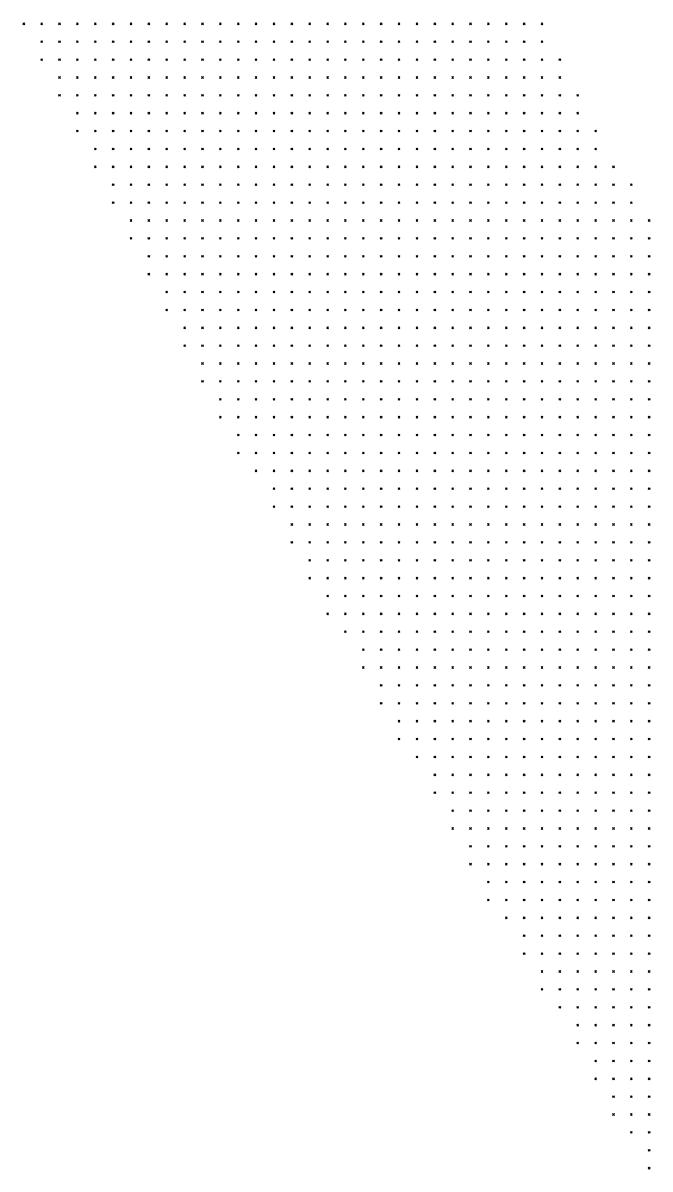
# Model space of a CAD drawing. Header units: metres. Extents: x 441556 to 446409, y 432338 to 461058.
# Drawn here: x 442442.8 to 442548, y 450414.3 to 450606.6 of the extents above; entities that cross this region are included whole.
import ezdxf

# ---------------------------------------------------------------- set-up
doc = ezdxf.new("R2010")
doc.units = ezdxf.units.M
doc.header["$MEASUREMENT"] = 0
doc.header["$PDMODE"] = 35
doc.header["$PDSIZE"] = 0.15
doc.layers.add('DTM-NOK-RevN_LIDAR_co_lidar', color=91, linetype='Continuous', lineweight=0)

msp = doc.modelspace()

# ---------------------------------------------------------------- linework, layer by layer
at = {"layer": 'DTM-NOK-RevN_LIDAR_co_lidar'}
for p in [(442442.903, 450606.452, 587.714), (442445.903, 450606.452, 586.809), (442448.902, 450606.452, 586.093), (442451.901, 450606.452, 585.356), (442454.901, 450606.452, 584.284), (442457.9, 450606.452, 583.031), (442460.9, 450606.452, 582.012), (442463.899, 450606.452, 580.508), (442466.898, 450606.452, 578.771), (442469.898, 450606.452, 576.856), (442472.897, 450606.452, 574.9), (442475.896, 450606.452, 572.765), (442478.896, 450606.452, 570.405), (442481.895, 450606.452, 568.22), (442484.894, 450606.452, 565.771), (442487.894, 450606.452, 563.315), (442490.893, 450606.452, 560.368), (442493.892, 450606.452, 557.922), (442496.892, 450606.452, 555.898), (442499.891, 450606.452, 553.55), (442502.89, 450606.452, 550.679), (442505.89, 450606.452, 547.7), (442508.889, 450606.452, 544.614), (442511.888, 450606.452, 541.643), (442514.888, 450606.452, 539.104), (442517.887, 450606.452, 536.523), (442520.886, 450606.452, 534.159), (442523.886, 450606.452, 532.156), (442526.885, 450606.452, 529.44), (442529.884, 450606.452, 526.668), (442445.903, 450603.453, 585.334), (442448.902, 450603.453, 584.862), (442451.901, 450603.453, 584.162), (442454.901, 450603.453, 583.107), (442457.9, 450603.453, 582.061), (442460.9, 450603.453, 580.614), (442463.899, 450603.453, 579.036), (442466.898, 450603.453, 577.085), (442469.898, 450603.453, 574.966), (442472.897, 450603.453, 573.094), (442475.896, 450603.453, 571.108), (442478.896, 450603.453, 569.322), (442481.895, 450603.453, 567.064), (442484.894, 450603.453, 565.079), (442487.894, 450603.453, 562.896), (442490.893, 450603.453, 560.188), (442493.892, 450603.453, 557.428), (442496.892, 450603.453, 554.884), (442499.891, 450603.453, 552.419), (442502.89, 450603.453, 549.909), (442505.89, 450603.453, 547.239), (442508.889, 450603.453, 544.167), (442511.888, 450603.453, 541.206), (442514.888, 450603.453, 538.786), (442517.887, 450603.453, 536.247), (442520.886, 450603.453, 533.655), (442523.886, 450603.453, 531.206), (442526.885, 450603.453, 528.633), (442529.884, 450603.453, 526.023), (442445.903, 450600.454, 584.022), (442448.902, 450600.454, 583.617), (442451.901, 450600.454, 582.788), (442454.901, 450600.454, 581.777), (442457.9, 450600.454, 580.671), (442460.9, 450600.454, 578.82), (442463.899, 450600.454, 577.089), (442466.898, 450600.454, 575.201), (442469.898, 450600.454, 572.835), (442472.897, 450600.454, 571.483), (442475.896, 450600.454, 569.58), (442478.896, 450600.454, 567.848), (442481.895, 450600.454, 565.674), (442484.894, 450600.454, 563.777), (442487.894, 450600.454, 561.868), (442490.893, 450600.454, 559.573), (442493.892, 450600.454, 557.074), (442496.892, 450600.454, 554.577), (442499.891, 450600.454, 552.109), (442502.89, 450600.454, 549.484), (442505.89, 450600.454, 546.734), (442508.889, 450600.454, 543.87), (442511.888, 450600.454, 541.008), (442514.888, 450600.454, 538.369), (442517.887, 450600.454, 535.667), (442520.886, 450600.454, 532.901), (442523.886, 450600.454, 530.723), (442526.885, 450600.454, 528.385), (442529.884, 450600.454, 525.946), (442532.884, 450600.454, 523.373), (442448.902, 450597.454, 582.251), (442451.901, 450597.454, 581.406), (442454.901, 450597.454, 580.235), (442457.9, 450597.454, 578.832), (442460.9, 450597.454, 576.83), (442463.899, 450597.454, 574.935), (442466.898, 450597.454, 573.031), (442469.898, 450597.454, 571.011), (442472.897, 450597.454, 569.407), (442475.896, 450597.454, 567.628), (442478.896, 450597.454, 566.249), (442481.895, 450597.454, 564.29), (442484.894, 450597.454, 562.408), (442487.894, 450597.454, 560.576), (442490.893, 450597.454, 558.545), (442493.892, 450597.454, 556.35), (442496.892, 450597.454, 554.197), (442499.891, 450597.454, 551.917), (442502.89, 450597.454, 549.36), (442505.89, 450597.454, 546.31), (442508.889, 450597.454, 543.473), (442511.888, 450597.454, 540.83), (442514.888, 450597.454, 537.654), (442517.887, 450597.454, 534.485), (442520.886, 450597.454, 531.557), (442523.886, 450597.454, 529.36), (442526.885, 450597.454, 527.011), (442529.884, 450597.454, 525.352), (442532.884, 450597.454, 523.065), (442448.902, 450594.455, 580.757), (442451.901, 450594.455, 579.906), (442454.901, 450594.455, 578.737), (442457.9, 450594.455, 577.019), (442460.9, 450594.455, 575.071), (442463.899, 450594.455, 572.845), (442466.898, 450594.455, 570.968), (442469.898, 450594.455, 568.881), (442472.897, 450594.455, 567.387), (442475.896, 450594.455, 565.931), (442478.896, 450594.455, 564.838), (442481.895, 450594.455, 562.965), (442484.894, 450594.455, 561.313), (442487.894, 450594.455, 559.473), (442490.893, 450594.455, 557.79), (442493.892, 450594.455, 555.742), (442496.892, 450594.455, 553.302), (442499.891, 450594.455, 550.938), (442502.89, 450594.455, 548.677), (442505.89, 450594.455, 546.367), (442508.889, 450594.455, 543.647), (442511.888, 450594.455, 540.534), (442514.888, 450594.455, 537.105), (442517.887, 450594.455, 533.385), (442520.886, 450594.455, 530.53), (442523.886, 450594.455, 528.161), (442526.885, 450594.455, 525.353), (442529.884, 450594.455, 524.081), (442532.884, 450594.455, 521.653), (442535.883, 450594.455, 519.63), (442451.901, 450591.456, 578.378), (442454.901, 450591.456, 577.399), (442457.9, 450591.456, 575.617), (442460.9, 450591.456, 573.587), (442463.899, 450591.456, 571.125), (442466.898, 450591.456, 568.954), (442469.898, 450591.456, 567.064), (442472.897, 450591.456, 565.435), (442475.896, 450591.456, 564.325), (442478.896, 450591.456, 563.266), (442481.895, 450591.456, 561.773), (442484.894, 450591.456, 559.913), (442487.894, 450591.456, 558.15), (442490.893, 450591.456, 556.656), (442493.892, 450591.456, 554.7), (442496.892, 450591.456, 552.224), (442499.891, 450591.456, 549.947), (442502.89, 450591.456, 547.847), (442505.89, 450591.456, 545.845), (442508.889, 450591.456, 543.676), (442511.888, 450591.456, 540.769), (442514.888, 450591.456, 537.201), (442517.887, 450591.456, 533.564), (442520.886, 450591.456, 530.249), (442523.886, 450591.456, 527.302), (442526.885, 450591.456, 524.482), (442529.884, 450591.456, 522.642), (442532.884, 450591.456, 520.128), (442535.883, 450591.456, 518.549), (442451.901, 450588.456, 576.967), (442454.901, 450588.456, 575.97), (442457.9, 450588.456, 574.43), (442460.9, 450588.456, 572.315), (442463.899, 450588.456, 569.509), (442466.898, 450588.456, 567.108), (442469.898, 450588.456, 565.274), (442472.897, 450588.456, 563.714), (442475.896, 450588.456, 562.657), (442478.896, 450588.456, 561.666), (442481.895, 450588.456, 559.834), (442484.894, 450588.456, 557.953), (442487.894, 450588.456, 556.384), (442490.893, 450588.456, 555.06), (442493.892, 450588.456, 553.141), (442496.892, 450588.456, 550.977), (442499.891, 450588.456, 549.032), (442502.89, 450588.456, 547.11), (442505.89, 450588.456, 545.165), (442508.889, 450588.456, 543.232), (442511.888, 450588.456, 540.711), (442514.888, 450588.456, 537.287), (442517.887, 450588.456, 533.491), (442520.886, 450588.456, 529.708), (442523.886, 450588.456, 526.507), (442526.885, 450588.456, 523.709), (442529.884, 450588.456, 521.637), (442532.884, 450588.456, 518.837), (442535.883, 450588.456, 516.616), (442538.882, 450588.456, 514.535), (442454.901, 450585.457, 574.828), (442457.9, 450585.457, 573.518), (442460.9, 450585.457, 571.092), (442463.899, 450585.457, 567.956), (442466.898, 450585.457, 565.581), (442469.898, 450585.457, 563.604), (442472.897, 450585.457, 562.277), (442475.896, 450585.457, 561.024), (442478.896, 450585.457, 559.449), (442481.895, 450585.457, 557.565), (442484.894, 450585.457, 555.894), (442487.894, 450585.457, 554.492), (442490.893, 450585.457, 553.191), (442493.892, 450585.457, 551.425), (442496.892, 450585.457, 549.508), (442499.891, 450585.457, 547.799), (442502.89, 450585.457, 545.893), (442505.89, 450585.457, 544.01), (442508.889, 450585.457, 542.32), (442511.888, 450585.457, 539.947), (442514.888, 450585.457, 536.598), (442517.887, 450585.457, 532.879), (442520.886, 450585.457, 529.075), (442523.886, 450585.457, 525.86), (442526.885, 450585.457, 522.545), (442529.884, 450585.457, 520.431), (442532.884, 450585.457, 517.744), (442535.883, 450585.457, 515.496), (442538.882, 450585.457, 512.396), (442454.901, 450582.458, 573.754), (442457.9, 450582.458, 572.367), (442460.9, 450582.458, 569.89), (442463.899, 450582.458, 566.701), (442466.898, 450582.458, 563.98), (442469.898, 450582.458, 562.03), (442472.897, 450582.458, 560.444), (442475.896, 450582.458, 559.121), (442478.896, 450582.458, 557.374), (442481.895, 450582.458, 555.52), (442484.894, 450582.458, 553.839), (442487.894, 450582.458, 552.592), (442490.893, 450582.458, 551.051), (442493.892, 450582.458, 549.331), (442496.892, 450582.458, 547.505), (442499.891, 450582.458, 545.837), (442502.89, 450582.458, 544.21), (442505.89, 450582.458, 542.755), (442508.889, 450582.458, 541.258), (442511.888, 450582.458, 539.099), (442514.888, 450582.458, 535.924), (442517.887, 450582.458, 532.057), (442520.886, 450582.458, 528.598), (442523.886, 450582.458, 525.322), (442526.885, 450582.458, 522), (442529.884, 450582.458, 519.831), (442532.884, 450582.458, 516.992), (442535.883, 450582.458, 514.401), (442538.882, 450582.458, 511.08), (442541.882, 450582.458, 509.225), (442457.9, 450579.458, 570.879), (442460.9, 450579.458, 568.573), (442463.899, 450579.458, 565.406), (442466.898, 450579.458, 562.399), (442469.898, 450579.458, 560.452), (442472.897, 450579.458, 558.479), (442475.896, 450579.458, 557.036), (442478.896, 450579.458, 555.314), (442481.895, 450579.458, 553.45), (442484.894, 450579.458, 551.952), (442487.894, 450579.458, 550.588), (442490.893, 450579.458, 548.781), (442493.892, 450579.458, 547.036), (442496.892, 450579.458, 545.345), (442499.891, 450579.458, 543.812), (442502.89, 450579.458, 542.541), (442505.89, 450579.458, 541.512), (442508.889, 450579.458, 540.185), (442511.888, 450579.458, 538.067), (442514.888, 450579.458, 535.022), (442517.887, 450579.458, 531.372), (442520.886, 450579.458, 528.127), (442523.886, 450579.458, 524.907), (442526.885, 450579.458, 521.638), (442529.884, 450579.458, 519.074), (442532.884, 450579.458, 516.276), (442535.883, 450579.458, 513.661), (442538.882, 450579.458, 510.878), (442541.882, 450579.458, 508.309), (442544.881, 450579.458, 506.311), (442457.9, 450576.459, 569.154), (442460.9, 450576.459, 566.845), (442463.899, 450576.459, 563.875), (442466.898, 450576.459, 560.715), (442469.898, 450576.459, 558.781), (442472.897, 450576.459, 556.724), (442475.896, 450576.459, 555.072), (442478.896, 450576.459, 553.308), (442481.895, 450576.459, 551.593), (442484.894, 450576.459, 550.104), (442487.894, 450576.459, 548.409), (442490.893, 450576.459, 546.557), (442493.892, 450576.459, 544.833), (442496.892, 450576.459, 543.301), (442499.891, 450576.459, 542.02), (442502.89, 450576.459, 540.958), (442505.89, 450576.459, 540.12), (442508.889, 450576.459, 538.983), (442511.888, 450576.459, 536.901), (442514.888, 450576.459, 533.932), (442517.887, 450576.459, 530.668), (442520.886, 450576.459, 527.624), (442523.886, 450576.459, 524.414), (442526.885, 450576.459, 521.192), (442529.884, 450576.459, 518.26), (442532.884, 450576.459, 515.645), (442535.883, 450576.459, 513.122), (442538.882, 450576.459, 510.76), (442541.882, 450576.459, 507.893), (442544.881, 450576.459, 505.297), (442460.9, 450573.46, 564.946), (442463.899, 450573.46, 562.128), (442466.898, 450573.46, 559.036), (442469.898, 450573.46, 556.934), (442472.897, 450573.46, 554.988), (442475.896, 450573.46, 553.157), (442478.896, 450573.46, 551.583), (442481.895, 450573.46, 550.029), (442484.894, 450573.46, 548.258), (442487.894, 450573.46, 546.275), (442490.893, 450573.46, 544.205), (442493.892, 450573.46, 542.512), (442496.892, 450573.46, 541.177), (442499.891, 450573.46, 540.12), (442502.89, 450573.46, 539.226), (442505.89, 450573.46, 538.463), (442508.889, 450573.46, 537.535), (442511.888, 450573.46, 535.882), (442514.888, 450573.46, 533.203), (442517.887, 450573.46, 529.984), (442520.886, 450573.46, 527.008), (442523.886, 450573.46, 523.825), (442526.885, 450573.46, 520.667), (442529.884, 450573.46, 517.711), (442532.884, 450573.46, 515.09), (442535.883, 450573.46, 512.403), (442538.882, 450573.46, 510.243), (442541.882, 450573.46, 507.448), (442544.881, 450573.46, 504.639), (442547.88, 450573.46, 501.984), (442460.9, 450570.46, 562.94), (442463.899, 450570.46, 560.334), (442466.898, 450570.46, 557.33), (442469.898, 450570.46, 555.007), (442472.897, 450570.46, 553.032), (442475.896, 450570.46, 550.987), (442478.896, 450570.46, 549.673), (442481.895, 450570.46, 548.184), (442484.894, 450570.46, 546.326), (442487.894, 450570.46, 544.146), (442490.893, 450570.46, 542), (442493.892, 450570.46, 540.301), (442496.892, 450570.46, 539.051), (442499.891, 450570.46, 538.162), (442502.89, 450570.46, 537.382), (442505.89, 450570.46, 536.606), (442508.889, 450570.46, 535.841), (442511.888, 450570.46, 534.686), (442514.888, 450570.46, 532.568), (442517.887, 450570.46, 529.644), (442520.886, 450570.46, 526.52), (442523.886, 450570.46, 523.223), (442526.885, 450570.46, 520.179), (442529.884, 450570.46, 517.297), (442532.884, 450570.46, 514.608), (442535.883, 450570.46, 511.794), (442538.882, 450570.46, 509.561), (442541.882, 450570.46, 506.554), (442544.881, 450570.46, 504.026), (442547.88, 450570.46, 501.697), (442463.899, 450567.461, 558.535), (442466.898, 450567.461, 555.631), (442469.898, 450567.461, 553.211), (442472.897, 450567.461, 551.023), (442475.896, 450567.461, 548.881), (442478.896, 450567.461, 547.31), (442481.895, 450567.461, 545.92), (442484.894, 450567.461, 544.142), (442487.894, 450567.461, 542.002), (442490.893, 450567.461, 540.086), (442493.892, 450567.461, 538.399), (442496.892, 450567.461, 537.131), (442499.891, 450567.461, 536.278), (442502.89, 450567.461, 535.503), (442505.89, 450567.461, 534.769), (442508.889, 450567.461, 534.121), (442511.888, 450567.461, 533.152), (442514.888, 450567.461, 531.514), (442517.887, 450567.461, 529.231), (442520.886, 450567.461, 526.227), (442523.886, 450567.461, 522.898), (442526.885, 450567.461, 520.016), (442529.884, 450567.461, 516.921), (442532.884, 450567.461, 514.076), (442535.883, 450567.461, 511.386), (442538.882, 450567.461, 508.895), (442541.882, 450567.461, 505.706), (442544.881, 450567.461, 503.373), (442547.88, 450567.461, 501.31), (442463.899, 450564.462, 556.702), (442466.898, 450564.462, 554.143), (442469.898, 450564.462, 551.67), (442472.897, 450564.462, 549.374), (442475.896, 450564.462, 547.369), (442478.896, 450564.462, 545.144), (442481.895, 450564.462, 543.816), (442484.894, 450564.462, 542.076), (442487.894, 450564.462, 540.17), (442490.893, 450564.462, 538.135), (442493.892, 450564.462, 536.488), (442496.892, 450564.462, 535.329), (442499.891, 450564.462, 534.37), (442502.89, 450564.462, 533.57), (442505.89, 450564.462, 533), (442508.889, 450564.462, 532.473), (442511.888, 450564.462, 531.541), (442514.888, 450564.462, 530.093), (442517.887, 450564.462, 528.204), (442520.886, 450564.462, 525.675), (442523.886, 450564.462, 523.014), (442526.885, 450564.462, 520.041), (442529.884, 450564.462, 516.567), (442532.884, 450564.462, 513.776), (442535.883, 450564.462, 511.099), (442538.882, 450564.462, 508.494), (442541.882, 450564.462, 505.389), (442544.881, 450564.462, 503.124), (442547.88, 450564.462, 500.66), (442466.898, 450561.462, 552.332), (442469.898, 450561.462, 550.172), (442472.897, 450561.462, 547.879), (442475.896, 450561.462, 545.915), (442478.896, 450561.462, 543.513), (442481.895, 450561.462, 541.986), (442484.894, 450561.462, 540.269), (442487.894, 450561.462, 538.483), (442490.893, 450561.462, 536.47), (442493.892, 450561.462, 534.778), (442496.892, 450561.462, 533.6), (442499.891, 450561.462, 532.594), (442502.89, 450561.462, 531.773), (442505.89, 450561.462, 531.219), (442508.889, 450561.462, 530.651), (442511.888, 450561.462, 529.742), (442514.888, 450561.462, 528.506), (442517.887, 450561.462, 526.94), (442520.886, 450561.462, 524.893), (442523.886, 450561.462, 522.744), (442526.885, 450561.462, 520.033), (442529.884, 450561.462, 516.612), (442532.884, 450561.462, 514.289), (442535.883, 450561.462, 511.039), (442538.882, 450561.462, 508.265), (442541.882, 450561.462, 505.48), (442544.881, 450561.462, 502.684), (442547.88, 450561.462, 499.923), (442466.898, 450558.463, 550.544), (442469.898, 450558.463, 548.283), (442472.897, 450558.463, 546.002), (442475.896, 450558.463, 543.88), (442478.896, 450558.463, 541.64), (442481.895, 450558.463, 539.839), (442484.894, 450558.463, 538.295), (442487.894, 450558.463, 536.791), (442490.893, 450558.463, 534.986), (442493.892, 450558.463, 533.266), (442496.892, 450558.463, 531.989), (442499.891, 450558.463, 531.003), (442502.89, 450558.463, 530.205), (442505.89, 450558.463, 529.587), (442508.889, 450558.463, 528.881), (442511.888, 450558.463, 527.932), (442514.888, 450558.463, 526.876), (442517.887, 450558.463, 525.61), (442520.886, 450558.463, 523.894), (442523.886, 450558.463, 521.844), (442526.885, 450558.463, 519.629), (442529.884, 450558.463, 516.485), (442532.884, 450558.463, 514.046), (442535.883, 450558.463, 511.38), (442538.882, 450558.463, 508.173), (442541.882, 450558.463, 505.733), (442544.881, 450558.463, 502.816), (442547.88, 450558.463, 499.884), (442469.898, 450555.463, 546.377), (442472.897, 450555.463, 544.155), (442475.896, 450555.463, 541.777), (442478.896, 450555.463, 539.825), (442481.895, 450555.463, 537.833), (442484.894, 450555.463, 536.357), (442487.894, 450555.463, 535.072), (442490.893, 450555.463, 533.638), (442493.892, 450555.463, 531.954), (442496.892, 450555.463, 530.545), (442499.891, 450555.463, 529.635), (442502.89, 450555.463, 528.958), (442505.89, 450555.463, 528.292), (442508.889, 450555.463, 527.436), (442511.888, 450555.463, 526.361), (442514.888, 450555.463, 525.246), (442517.887, 450555.463, 524.1), (442520.886, 450555.463, 522.762), (442523.886, 450555.463, 520.991), (442526.885, 450555.463, 518.995), (442529.884, 450555.463, 516.455), (442532.884, 450555.463, 513.429), (442535.883, 450555.463, 511.399), (442538.882, 450555.463, 508.427), (442541.882, 450555.463, 505.951), (442544.881, 450555.463, 503.23), (442547.88, 450555.463, 500.674), (442469.898, 450552.464, 544.49), (442472.897, 450552.464, 542.655), (442475.896, 450552.464, 540.705), (442478.896, 450552.464, 538.611), (442481.895, 450552.464, 536.216), (442484.894, 450552.464, 534.236), (442487.894, 450552.464, 532.949), (442490.893, 450552.464, 531.785), (442493.892, 450552.464, 530.359), (442496.892, 450552.464, 529.016), (442499.891, 450552.464, 528.16), (442502.89, 450552.464, 527.503), (442505.89, 450552.464, 526.775), (442508.889, 450552.464, 525.977), (442511.888, 450552.464, 524.884), (442514.888, 450552.464, 523.442), (442517.887, 450552.464, 522.145), (442520.886, 450552.464, 521.079), (442523.886, 450552.464, 519.68), (442526.885, 450552.464, 517.972), (442529.884, 450552.464, 516.042), (442532.884, 450552.464, 513.419), (442535.883, 450552.464, 511.33), (442538.882, 450552.464, 508.836), (442541.882, 450552.464, 506.309), (442544.881, 450552.464, 503.971), (442547.88, 450552.464, 501.746), (442472.897, 450549.465, 541.133), (442475.896, 450549.465, 539.527), (442478.896, 450549.465, 537.192), (442481.895, 450549.465, 534.651), (442484.894, 450549.465, 532.508), (442487.894, 450549.465, 531.329), (442490.893, 450549.465, 530.159), (442493.892, 450549.465, 529.037), (442496.892, 450549.465, 527.67), (442499.891, 450549.465, 526.702), (442502.89, 450549.465, 526.047), (442505.89, 450549.465, 525.283), (442508.889, 450549.465, 524.303), (442511.888, 450549.465, 522.787), (442514.888, 450549.465, 521.032), (442517.887, 450549.465, 519.715), (442520.886, 450549.465, 518.464), (442523.886, 450549.465, 517.514), (442526.885, 450549.465, 516.199), (442529.884, 450549.465, 514.544), (442532.884, 450549.465, 512.405), (442535.883, 450549.465, 510.358), (442538.882, 450549.465, 508.555), (442541.882, 450549.465, 506.759), (442544.881, 450549.465, 505.103), (442547.88, 450549.465, 502.994), (442472.897, 450546.465, 539.744), (442475.896, 450546.465, 538.016), (442478.896, 450546.465, 536.019), (442481.895, 450546.465, 533.192), (442484.894, 450546.465, 530.843), (442487.894, 450546.465, 529.653), (442490.893, 450546.465, 528.741), (442493.892, 450546.465, 527.558), (442496.892, 450546.465, 526.342), (442499.891, 450546.465, 525.431), (442502.89, 450546.465, 524.668), (442505.89, 450546.465, 523.673), (442508.889, 450546.465, 522.299), (442511.888, 450546.465, 520.566), (442514.888, 450546.465, 518.815), (442517.887, 450546.465, 517.5), (442520.886, 450546.465, 516.367), (442523.886, 450546.465, 515.217), (442526.885, 450546.465, 514.279), (442529.884, 450546.465, 512.956), (442532.884, 450546.465, 511.116), (442535.883, 450546.465, 509.195), (442538.882, 450546.465, 507.713), (442541.882, 450546.465, 506.278), (442544.881, 450546.465, 504.735), (442547.88, 450546.465, 502.989), (442475.896, 450543.466, 536.274), (442478.896, 450543.466, 534.184), (442481.895, 450543.466, 531.636), (442484.894, 450543.466, 529.581), (442487.894, 450543.466, 528.163), (442490.893, 450543.466, 527.159), (442493.892, 450543.466, 526.031), (442496.892, 450543.466, 524.887), (442499.891, 450543.466, 524.019), (442502.89, 450543.466, 523.15), (442505.89, 450543.466, 521.841), (442508.889, 450543.466, 520.039), (442511.888, 450543.466, 518.206), (442514.888, 450543.466, 516.707), (442517.887, 450543.466, 515.384), (442520.886, 450543.466, 514.122), (442523.886, 450543.466, 512.918), (442526.885, 450543.466, 511.972), (442529.884, 450543.466, 510.773), (442532.884, 450543.466, 509.304), (442535.883, 450543.466, 507.5), (442538.882, 450543.466, 506.008), (442541.882, 450543.466, 505.076), (442544.881, 450543.466, 503.717), (442547.88, 450543.466, 502.113), (442475.896, 450540.467, 534.286), (442478.896, 450540.467, 532.224), (442481.895, 450540.467, 530.019), (442484.894, 450540.467, 528.195), (442487.894, 450540.467, 526.563), (442490.893, 450540.467, 525.333), (442493.892, 450540.467, 524.184), (442496.892, 450540.467, 523.142), (442499.891, 450540.467, 522.266), (442502.89, 450540.467, 521.512), (442505.89, 450540.467, 520.146), (442508.889, 450540.467, 518.062), (442511.888, 450540.467, 516.132), (442514.888, 450540.467, 514.693), (442517.887, 450540.467, 513.332), (442520.886, 450540.467, 511.867), (442523.886, 450540.467, 510.698), (442526.885, 450540.467, 509.615), (442529.884, 450540.467, 508.523), (442532.884, 450540.467, 507.329), (442535.883, 450540.467, 506.027), (442538.882, 450540.467, 504.604), (442541.882, 450540.467, 503.199), (442544.881, 450540.467, 501.965), (442547.88, 450540.467, 500.47), (442478.896, 450537.467, 530.716), (442481.895, 450537.467, 528.847), (442484.894, 450537.467, 526.962), (442487.894, 450537.467, 525.422), (442490.893, 450537.467, 524.116), (442493.892, 450537.467, 522.736), (442496.892, 450537.467, 521.488), (442499.891, 450537.467, 520.488), (442502.89, 450537.467, 519.651), (442505.89, 450537.467, 518.132), (442508.889, 450537.467, 515.996), (442511.888, 450537.467, 514.234), (442514.888, 450537.467, 512.82), (442517.887, 450537.467, 511.349), (442520.886, 450537.467, 510), (442523.886, 450537.467, 508.64), (442526.885, 450537.467, 507.33), (442529.884, 450537.467, 506.169), (442532.884, 450537.467, 505.176), (442535.883, 450537.467, 504.167), (442538.882, 450537.467, 502.995), (442541.882, 450537.467, 501.469), (442544.881, 450537.467, 500.175), (442547.88, 450537.467, 498.885), (442478.896, 450534.468, 529.417), (442481.895, 450534.468, 527.661), (442484.894, 450534.468, 525.804), (442487.894, 450534.468, 524.373), (442490.893, 450534.468, 523.185), (442493.892, 450534.468, 521.753), (442496.892, 450534.468, 520.2), (442499.891, 450534.468, 518.973), (442502.89, 450534.468, 517.968), (442505.89, 450534.468, 516.365), (442508.889, 450534.468, 514.324), (442511.888, 450534.468, 512.527), (442514.888, 450534.468, 511.04), (442517.887, 450534.468, 509.657), (442520.886, 450534.468, 508.111), (442523.886, 450534.468, 506.957), (442526.885, 450534.468, 505.515), (442529.884, 450534.468, 504.278), (442532.884, 450534.468, 503.119), (442535.883, 450534.468, 502.188), (442538.882, 450534.468, 501.052), (442541.882, 450534.468, 499.783), (442544.881, 450534.468, 498.41), (442547.88, 450534.468, 497.164), (442481.895, 450531.469, 526.453), (442484.894, 450531.469, 524.75), (442487.894, 450531.469, 523.253), (442490.893, 450531.469, 522.081), (442493.892, 450531.469, 520.654), (442496.892, 450531.469, 518.888), (442499.891, 450531.469, 517.555), (442502.89, 450531.469, 516.478), (442505.89, 450531.469, 514.947), (442508.889, 450531.469, 512.893), (442511.888, 450531.469, 510.898), (442514.888, 450531.469, 509.301), (442517.887, 450531.469, 507.731), (442520.886, 450531.469, 506.167), (442523.886, 450531.469, 505.076), (442526.885, 450531.469, 503.65), (442529.884, 450531.469, 502.233), (442532.884, 450531.469, 501.07), (442535.883, 450531.469, 499.953), (442538.882, 450531.469, 499.099), (442541.882, 450531.469, 497.891), (442544.881, 450531.469, 496.566), (442547.88, 450531.469, 495.233), (442484.894, 450528.469, 523.532), (442487.894, 450528.469, 521.959), (442490.893, 450528.469, 520.585), (442493.892, 450528.469, 519.111), (442496.892, 450528.469, 517.429), (442499.891, 450528.469, 515.994), (442502.89, 450528.469, 514.922), (442505.89, 450528.469, 513.467), (442508.889, 450528.469, 511.275), (442511.888, 450528.469, 509.15), (442514.888, 450528.469, 507.477), (442517.887, 450528.469, 505.721), (442520.886, 450528.469, 504.152), (442523.886, 450528.469, 503.019), (442526.885, 450528.469, 501.568), (442529.884, 450528.469, 500.154), (442532.884, 450528.469, 499.228), (442535.883, 450528.469, 498.111), (442538.882, 450528.469, 496.928), (442541.882, 450528.469, 495.925), (442544.881, 450528.469, 494.671), (442547.88, 450528.469, 493.339), (442484.894, 450525.47, 521.635), (442487.894, 450525.47, 520.002), (442490.893, 450525.47, 518.651), (442493.892, 450525.47, 516.801), (442496.892, 450525.47, 515.248), (442499.891, 450525.47, 514.215), (442502.89, 450525.47, 513.195), (442505.89, 450525.47, 511.801), (442508.889, 450525.47, 509.788), (442511.888, 450525.47, 507.495), (442514.888, 450525.47, 505.595), (442517.887, 450525.47, 504.006), (442520.886, 450525.47, 502.448), (442523.886, 450525.47, 501.084), (442526.885, 450525.47, 499.748), (442529.884, 450525.47, 498.327), (442532.884, 450525.47, 497.459), (442535.883, 450525.47, 496.326), (442538.882, 450525.47, 495.077), (442541.882, 450525.47, 494.131), (442544.881, 450525.47, 492.821), (442547.88, 450525.47, 491.466), (442487.894, 450522.471, 517.611), (442490.893, 450522.471, 516.083), (442493.892, 450522.471, 514.396), (442496.892, 450522.471, 512.981), (442499.891, 450522.471, 512.081), (442502.89, 450522.471, 511.152), (442505.89, 450522.471, 509.926), (442508.889, 450522.471, 508.236), (442511.888, 450522.471, 505.992), (442514.888, 450522.471, 503.908), (442517.887, 450522.471, 502.411), (442520.886, 450522.471, 500.817), (442523.886, 450522.471, 499.332), (442526.885, 450522.471, 498.002), (442529.884, 450522.471, 496.719), (442532.884, 450522.471, 495.766), (442535.883, 450522.471, 494.438), (442538.882, 450522.471, 493.157), (442541.882, 450522.471, 491.98), (442544.881, 450522.471, 490.746), (442547.88, 450522.471, 489.448), (442487.894, 450519.471, 515.064), (442490.893, 450519.471, 513.395), (442493.892, 450519.471, 512.041), (442496.892, 450519.471, 510.685), (442499.891, 450519.471, 509.674), (442502.89, 450519.471, 508.898), (442505.89, 450519.471, 507.995), (442508.889, 450519.471, 506.461), (442511.888, 450519.471, 504.324), (442514.888, 450519.471, 502.382), (442517.887, 450519.471, 500.75), (442520.886, 450519.471, 499.029), (442523.886, 450519.471, 497.508), (442526.885, 450519.471, 496.459), (442529.884, 450519.471, 495.333), (442532.884, 450519.471, 494.114), (442535.883, 450519.471, 492.593), (442538.882, 450519.471, 491.452), (442541.882, 450519.471, 490.256), (442544.881, 450519.471, 488.586), (442547.88, 450519.471, 487.066), (442490.893, 450516.472, 510.542), (442493.892, 450516.472, 509.437), (442496.892, 450516.472, 508.336), (442499.891, 450516.472, 507.407), (442502.89, 450516.472, 506.674), (442505.89, 450516.472, 505.786), (442508.889, 450516.472, 504.239), (442511.888, 450516.472, 502.229), (442514.888, 450516.472, 500.448), (442517.887, 450516.472, 498.848), (442520.886, 450516.472, 497.239), (442523.886, 450516.472, 495.835), (442526.885, 450516.472, 495.006), (442529.884, 450516.472, 493.901), (442532.884, 450516.472, 492.443), (442535.883, 450516.472, 491.058), (442538.882, 450516.472, 489.773), (442541.882, 450516.472, 488.357), (442544.881, 450516.472, 486.508), (442547.88, 450516.472, 484.933), (442490.893, 450513.473, 507.744), (442493.892, 450513.473, 506.929), (442496.892, 450513.473, 506.082), (442499.891, 450513.473, 505.185), (442502.89, 450513.473, 504.428), (442505.89, 450513.473, 503.453), (442508.889, 450513.473, 501.84), (442511.888, 450513.473, 499.832), (442514.888, 450513.473, 498.148), (442517.887, 450513.473, 496.919), (442520.886, 450513.473, 495.574), (442523.886, 450513.473, 494.295), (442526.885, 450513.473, 493.555), (442529.884, 450513.473, 492.435), (442532.884, 450513.473, 491.057), (442535.883, 450513.473, 489.652), (442538.882, 450513.473, 488.353), (442541.882, 450513.473, 486.539), (442544.881, 450513.473, 484.669), (442547.88, 450513.473, 483.094), (442493.892, 450510.473, 504.543), (442496.892, 450510.473, 503.842), (442499.891, 450510.473, 502.827), (442502.89, 450510.473, 501.857), (442505.89, 450510.473, 500.809), (442508.889, 450510.473, 499.338), (442511.888, 450510.473, 497.573), (442514.888, 450510.473, 496.068), (442517.887, 450510.473, 495.012), (442520.886, 450510.473, 493.768), (442523.886, 450510.473, 492.491), (442526.885, 450510.473, 491.8), (442529.884, 450510.473, 490.839), (442532.884, 450510.473, 489.735), (442535.883, 450510.473, 488.261), (442538.882, 450510.473, 486.792), (442541.882, 450510.473, 485.054), (442544.881, 450510.473, 483.181), (442547.88, 450510.473, 481.33), (442493.892, 450507.474, 501.953), (442496.892, 450507.474, 501.366), (442499.891, 450507.474, 500.436), (442502.89, 450507.474, 499.236), (442505.89, 450507.474, 498.039), (442508.889, 450507.474, 496.777), (442511.888, 450507.474, 495.38), (442514.888, 450507.474, 494.071), (442517.887, 450507.474, 492.974), (442520.886, 450507.474, 491.747), (442523.886, 450507.474, 490.446), (442526.885, 450507.474, 489.766), (442529.884, 450507.474, 489.153), (442532.884, 450507.474, 488.091), (442535.883, 450507.474, 486.279), (442538.882, 450507.474, 484.741), (442541.882, 450507.474, 483.274), (442544.881, 450507.474, 481.402), (442547.88, 450507.474, 479.554), (442496.892, 450504.475, 498.757), (442499.891, 450504.475, 498.051), (442502.89, 450504.475, 496.89), (442505.89, 450504.475, 495.593), (442508.889, 450504.475, 494.316), (442511.888, 450504.475, 492.992), (442514.888, 450504.475, 491.825), (442517.887, 450504.475, 490.814), (442520.886, 450504.475, 489.721), (442523.886, 450504.475, 488.567), (442526.885, 450504.475, 487.808), (442529.884, 450504.475, 487.262), (442532.884, 450504.475, 485.929), (442535.883, 450504.475, 483.804), (442538.882, 450504.475, 482.502), (442541.882, 450504.475, 480.963), (442544.881, 450504.475, 479.21), (442547.88, 450504.475, 477.645), (442499.891, 450501.475, 495.406), (442502.89, 450501.475, 494.451), (442505.89, 450501.475, 493.349), (442508.889, 450501.475, 492.107), (442511.888, 450501.475, 490.797), (442514.888, 450501.475, 489.656), (442517.887, 450501.475, 488.677), (442520.886, 450501.475, 487.696), (442523.886, 450501.475, 486.782), (442526.885, 450501.475, 486.072), (442529.884, 450501.475, 485.122), (442532.884, 450501.475, 483.5), (442535.883, 450501.475, 481.686), (442538.882, 450501.475, 480.527), (442541.882, 450501.475, 478.82), (442544.881, 450501.475, 477.296), (442547.88, 450501.475, 475.469), (442499.891, 450498.476, 492.659), (442502.89, 450498.476, 491.787), (442505.89, 450498.476, 490.981), (442508.889, 450498.476, 490.079), (442511.888, 450498.476, 489.083), (442514.888, 450498.476, 487.888), (442517.887, 450498.476, 486.78), (442520.886, 450498.476, 485.674), (442523.886, 450498.476, 484.733), (442526.885, 450498.476, 484.179), (442529.884, 450498.476, 482.957), (442532.884, 450498.476, 481.407), (442535.883, 450498.476, 479.876), (442538.882, 450498.476, 478.823), (442541.882, 450498.476, 477.086), (442544.881, 450498.476, 475.459), (442547.88, 450498.476, 473.243), (442502.89, 450495.477, 489.691), (442505.89, 450495.477, 488.528), (442508.889, 450495.477, 487.784), (442511.888, 450495.477, 487.227), (442514.888, 450495.477, 486.273), (442517.887, 450495.477, 485.214), (442520.886, 450495.477, 483.988), (442523.886, 450495.477, 482.798), (442526.885, 450495.477, 481.908), (442529.884, 450495.477, 480.695), (442532.884, 450495.477, 479.503), (442535.883, 450495.477, 478.184), (442538.882, 450495.477, 476.786), (442541.882, 450495.477, 475.062), (442544.881, 450495.477, 473.375), (442547.88, 450495.477, 471.428), (442502.89, 450492.477, 489.012), (442505.89, 450492.477, 487.056), (442508.889, 450492.477, 485.709), (442511.888, 450492.477, 484.901), (442514.888, 450492.477, 484.212), (442517.887, 450492.477, 483.543), (442520.886, 450492.477, 482.631), (442523.886, 450492.477, 481.482), (442526.885, 450492.477, 480.334), (442529.884, 450492.477, 479.031), (442532.884, 450492.477, 477.669), (442535.883, 450492.477, 476.378), (442538.882, 450492.477, 474.821), (442541.882, 450492.477, 473.082), (442544.881, 450492.477, 471.517), (442547.88, 450492.477, 469.744), (442505.89, 450489.478, 487.228), (442508.889, 450489.478, 484.818), (442511.888, 450489.478, 483.251), (442514.888, 450489.478, 482.008), (442517.887, 450489.478, 481.301), (442520.886, 450489.478, 480.865), (442523.886, 450489.478, 480.097), (442526.885, 450489.478, 478.901), (442529.884, 450489.478, 477.716), (442532.884, 450489.478, 476.391), (442535.883, 450489.478, 474.97), (442538.882, 450489.478, 473.196), (442541.882, 450489.478, 471.531), (442544.881, 450489.478, 469.9), (442547.88, 450489.478, 468.136), (442505.89, 450486.479, 489.022), (442508.889, 450486.479, 485.85), (442511.888, 450486.479, 483.521), (442514.888, 450486.479, 481.066), (442517.887, 450486.479, 479.428), (442520.886, 450486.479, 478.744), (442523.886, 450486.479, 478.132), (442526.885, 450486.479, 477.496), (442529.884, 450486.479, 476.686), (442532.884, 450486.479, 475.53), (442535.883, 450486.479, 474.316), (442538.882, 450486.479, 472.1), (442541.882, 450486.479, 470.487), (442544.881, 450486.479, 468.735), (442547.88, 450486.479, 466.942), (442508.889, 450483.479, 487.37), (442511.888, 450483.479, 484.975), (442514.888, 450483.479, 481.711), (442517.887, 450483.479, 478.826), (442520.886, 450483.479, 476.876), (442523.886, 450483.479, 475.731), (442526.885, 450483.479, 475.081), (442529.884, 450483.479, 474.598), (442532.884, 450483.479, 474.052), (442535.883, 450483.479, 472.577), (442538.882, 450483.479, 470.966), (442541.882, 450483.479, 469.494), (442544.881, 450483.479, 467.85), (442547.88, 450483.479, 466.393), (442511.888, 450480.48, 487.263), (442514.888, 450480.48, 483.912), (442517.887, 450480.48, 480.139), (442520.886, 450480.48, 477.431), (442523.886, 450480.48, 474.58), (442526.885, 450480.48, 473.305), (442529.884, 450480.48, 472.372), (442532.884, 450480.48, 471.591), (442535.883, 450480.48, 470.398), (442538.882, 450480.48, 468.863), (442541.882, 450480.48, 468.208), (442544.881, 450480.48, 466.88), (442547.88, 450480.48, 465.49), (442511.888, 450477.481, 489.123), (442514.888, 450477.481, 486.445), (442517.887, 450477.481, 483.333), (442520.886, 450477.481, 480.041), (442523.886, 450477.481, 476.322), (442526.885, 450477.481, 473.698), (442529.884, 450477.481, 472.149), (442532.884, 450477.481, 470.881), (442535.883, 450477.481, 469.695), (442538.882, 450477.481, 467.473), (442541.882, 450477.481, 466.415), (442544.881, 450477.481, 464.917), (442547.88, 450477.481, 463.475), (442514.888, 450474.481, 487.515), (442517.887, 450474.481, 484.463), (442520.886, 450474.481, 481.118), (442523.886, 450474.481, 478.197), (442526.885, 450474.481, 475.413), (442529.884, 450474.481, 473.242), (442532.884, 450474.481, 471.89), (442535.883, 450474.481, 469.887), (442538.882, 450474.481, 468.946), (442541.882, 450474.481, 467.199), (442544.881, 450474.481, 465.55), (442547.88, 450474.481, 463.82), (442514.888, 450471.482, 487.501), (442517.887, 450471.482, 484.652), (442520.886, 450471.482, 481.795), (442523.886, 450471.482, 479.02), (442526.885, 450471.482, 476.894), (442529.884, 450471.482, 475.187), (442532.884, 450471.482, 474.088), (442535.883, 450471.482, 472.789), (442538.882, 450471.482, 471.08), (442541.882, 450471.482, 469.191), (442544.881, 450471.482, 467.592), (442547.88, 450471.482, 465.864), (442517.887, 450468.483, 484.393), (442520.886, 450468.483, 482.483), (442523.886, 450468.483, 480.642), (442526.885, 450468.483, 479.414), (442529.884, 450468.483, 478.221), (442532.884, 450468.483, 477.486), (442535.883, 450468.483, 476.339), (442538.882, 450468.483, 474.177), (442541.882, 450468.483, 472.449), (442544.881, 450468.483, 470.349), (442547.88, 450468.483, 468.247), (442517.887, 450465.483, 485.798), (442520.886, 450465.483, 484.809), (442523.886, 450465.483, 483.446), (442526.885, 450465.483, 482.348), (442529.884, 450465.483, 481.089), (442532.884, 450465.483, 479.747), (442535.883, 450465.483, 478.156), (442538.882, 450465.483, 476.179), (442541.882, 450465.483, 474.861), (442544.881, 450465.483, 473.206), (442547.88, 450465.483, 471.239), (442520.886, 450462.484, 487.647), (442523.886, 450462.484, 486.381), (442526.885, 450462.484, 484.745), (442529.884, 450462.484, 483.275), (442532.884, 450462.484, 481.837), (442535.883, 450462.484, 480.332), (442538.882, 450462.484, 478.2), (442541.882, 450462.484, 477.257), (442544.881, 450462.484, 475.916), (442547.88, 450462.484, 474.58), (442520.886, 450459.485, 489.909), (442523.886, 450459.485, 488.526), (442526.885, 450459.485, 486.802), (442529.884, 450459.485, 485.213), (442532.884, 450459.485, 483.79), (442535.883, 450459.485, 482.542), (442538.882, 450459.485, 480.781), (442541.882, 450459.485, 479.427), (442544.881, 450459.485, 478.558), (442547.88, 450459.485, 477.182), (442523.886, 450456.485, 490.242), (442526.885, 450456.485, 488.679), (442529.884, 450456.485, 487.011), (442532.884, 450456.485, 485.579), (442535.883, 450456.485, 484.138), (442538.882, 450456.485, 482.985), (442541.882, 450456.485, 482.105), (442544.881, 450456.485, 481.016), (442547.88, 450456.485, 479.531), (442526.885, 450453.486, 490.482), (442529.884, 450453.486, 488.817), (442532.884, 450453.486, 487.363), (442535.883, 450453.486, 485.882), (442538.882, 450453.486, 484.973), (442541.882, 450453.486, 484.241), (442544.881, 450453.486, 482.978), (442547.88, 450453.486, 481.434), (442526.885, 450450.486, 492.343), (442529.884, 450450.486, 490.8), (442532.884, 450450.486, 489.371), (442535.883, 450450.486, 487.851), (442538.882, 450450.486, 486.756), (442541.882, 450450.486, 485.608), (442544.881, 450450.486, 484.48), (442547.88, 450450.486, 482.813), (442529.884, 450447.487, 492.752), (442532.884, 450447.487, 491.316), (442535.883, 450447.487, 489.86), (442538.882, 450447.487, 488.621), (442541.882, 450447.487, 487.142), (442544.881, 450447.487, 485.729), (442547.88, 450447.487, 484.077), (442529.884, 450444.488, 494.697), (442532.884, 450444.488, 493.195), (442535.883, 450444.488, 491.91), (442538.882, 450444.488, 490.521), (442541.882, 450444.488, 488.819), (442544.881, 450444.488, 487.079), (442547.88, 450444.488, 485.594), (442532.884, 450441.488, 495.253), (442535.883, 450441.488, 493.961), (442538.882, 450441.488, 492.245), (442541.882, 450441.488, 490.522), (442544.881, 450441.488, 488.661), (442547.88, 450441.488, 487.14), (442535.883, 450438.489, 495.802), (442538.882, 450438.489, 493.975), (442541.882, 450438.489, 492.24), (442544.881, 450438.489, 490.304), (442547.88, 450438.489, 488.669), (442535.883, 450435.49, 497.535), (442538.882, 450435.49, 495.857), (442541.882, 450435.49, 493.974), (442544.881, 450435.49, 492.057), (442547.88, 450435.49, 490.438), (442538.882, 450432.49, 497.629), (442541.882, 450432.49, 495.969), (442544.881, 450432.49, 494.093), (442547.88, 450432.49, 492.319), (442538.882, 450429.491, 499.212), (442541.882, 450429.491, 497.649), (442544.881, 450429.491, 496.146), (442547.88, 450429.491, 494.3), (442541.882, 450426.492, 499.464), (442544.881, 450426.492, 497.899), (442547.88, 450426.492, 496.139), (442541.882, 450423.492, 501.449), (442544.881, 450423.492, 499.749), (442547.88, 450423.492, 497.844), (442544.881, 450420.493, 501.938), (442547.88, 450420.493, 500.102), (442547.88, 450417.494, 502.415), (442547.88, 450414.494, 504.88)]:
    msp.add_point(p, dxfattribs=at)

doc.saveas('drawing.dxf')
